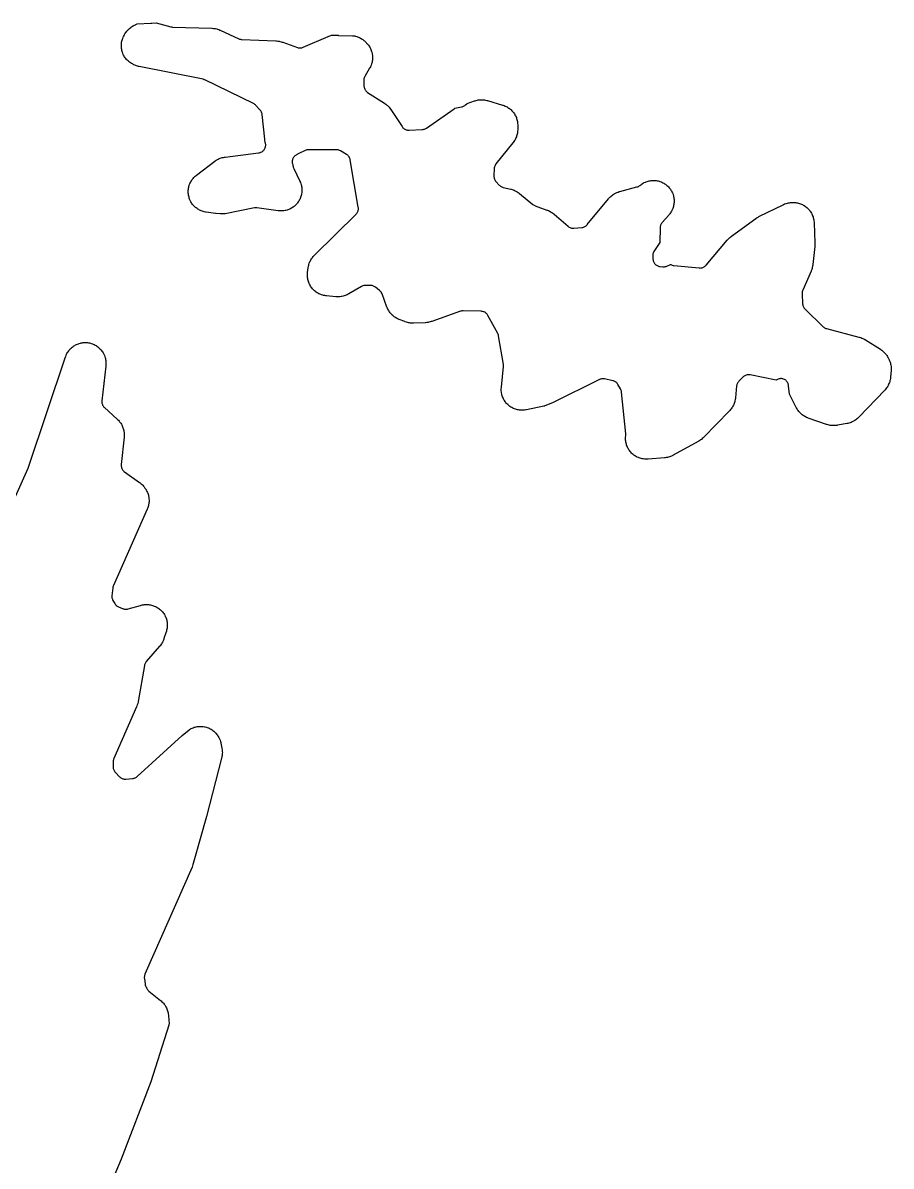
# Model space of a CAD drawing. Header units: millimetres. Extents: x 14 to 182, y 21 to 292.
# Drawn here: x 48.48 to 81.53, y 55.59 to 99.1 of the extents above; entities that cross this region are included whole.
import ezdxf

# ---------------------------------------------------------------- set-up
doc = ezdxf.new("R2010")
doc.units = ezdxf.units.MM
doc.layers.add('CUT', color=7, linetype='CONTINUOUS')

msp = doc.modelspace()

# ---------------------------------------------------------------- linework, layer by layer
at = {"layer": 'CUT'}
msp.add_lwpolyline([(52.7861, 99.0424), (52.837, 99.0624), (53.357, 99.0924), (53.3613, 99.0927), (53.3918, 99.0944), (53.5556, 99.1039), (54.1097, 98.9555), (54.1436, 98.9484), (54.1782, 98.9454), (55.6703, 98.9002), (55.6929, 98.8989), (55.7379, 98.8953), (55.7827, 98.8894), (55.816, 98.8833), (55.8599, 98.873), (55.8924, 98.8636), (55.9351, 98.8489), (55.977, 98.832), (55.9978, 98.8231), (56.7055, 98.4968), (56.7328, 98.4858), (56.7611, 98.4775), (56.79, 98.4721), (56.8193, 98.4695), (58.1157, 98.4186), (58.1389, 98.4171), (58.1851, 98.4129), (58.2311, 98.4063), (58.2652, 98.3996), (58.3102, 98.3883), (58.3546, 98.3747), (58.3766, 98.3674), (58.9284, 98.1666), (58.9556, 98.1582), (58.9835, 98.1523), (59.0118, 98.1492), (59.0402, 98.1487), (59.0686, 98.1509), (59.0967, 98.1558), (59.1241, 98.1634), (59.1507, 98.1735), (60.1015, 98.5873), (60.1215, 98.5955), (60.1618, 98.6107), (60.2028, 98.6241), (60.234, 98.6326), (60.2469, 98.6355), (60.4303, 98.6309), (60.4817, 98.6296), (60.4988, 98.6292), (61.0332, 98.6159), (61.069, 98.6116), (61.1129, 98.6042), (61.1456, 98.5969), (61.1886, 98.5852), (61.2203, 98.5748), (61.2619, 98.5588), (61.2925, 98.5453), (61.3323, 98.5253), (61.3614, 98.5088), (61.399, 98.4849), (61.4263, 98.4657), (61.4614, 98.4382), (61.4867, 98.4163), (61.5189, 98.3855), (61.5495, 98.3532), (61.5645, 98.3366), (61.5948, 98.3012), (61.6083, 98.2846), (61.6346, 98.2509), (61.6592, 98.2159), (61.6764, 98.1889), (61.6976, 98.1517), (61.7121, 98.1232), (61.7297, 98.0842), (61.7414, 98.0544), (61.7552, 98.0139), (61.7641, 97.9831), (61.774, 97.9415), (61.7799, 97.91), (61.7858, 97.8677), (61.7887, 97.8358), (61.7905, 97.7931), (61.7904, 97.761), (61.7881, 97.7183), (61.785, 97.6864), (61.7787, 97.6441), (61.7725, 97.6127), (61.7622, 97.5712), (61.7531, 97.5405), (61.7389, 97.5002), (61.7269, 97.4705), (61.709, 97.4316), (61.6893, 97.3937), (61.6789, 97.375), (61.4949, 97.0591), (61.4816, 97.0334), (61.4708, 97.0065), (61.4626, 96.9787), (61.4571, 96.9502), (61.4545, 96.9213), (61.4546, 96.8924), (61.4649, 96.6956), (61.4677, 96.6674), (61.4732, 96.6396), (61.4813, 96.6124), (61.4919, 96.5861), (61.505, 96.5609), (61.5203, 96.537), (61.5379, 96.5147), (61.5575, 96.4942), (61.5789, 96.4756), (61.602, 96.4592), (62.2409, 96.0475), (62.2603, 96.0343), (62.2984, 96.0068), (62.335, 95.9774), (62.3612, 95.954), (62.3946, 95.9209), (62.4182, 95.8949), (62.4479, 95.8586), (62.4757, 95.8207), (62.4891, 95.8014), (62.9142, 95.1537), (62.9309, 95.1307), (62.9497, 95.1094), (62.9705, 95.0899), (62.993, 95.0725), (63.0171, 95.0573), (63.0425, 95.0445), (63.069, 95.0341), (63.0964, 95.0263), (63.1244, 95.0211), (63.1527, 95.0186), (63.1812, 95.0188), (63.6848, 95.0461), (63.7125, 95.0489), (63.7397, 95.0542), (63.7664, 95.0621), (63.7922, 95.0723), (63.817, 95.085), (63.8405, 95.0998), (64.8949, 95.8372), (64.9127, 95.8491), (64.9259, 95.8574), (65.1754, 95.9035), (65.2033, 95.91), (65.2305, 95.9192), (65.2567, 95.931), (65.2816, 95.9452), (65.3051, 95.9617), (65.3269, 95.9804), (65.3756, 96.0265), (65.3889, 96.0403), (65.6685, 96.1343), (65.6903, 96.141), (65.7341, 96.1533), (65.7785, 96.1634), (65.8122, 96.1693), (65.8574, 96.1748), (65.8914, 96.1772), (65.9369, 96.1782), (65.971, 96.1772), (66.0164, 96.1735), (66.0503, 96.169), (66.0951, 96.1608), (66.1394, 96.1503), (66.1614, 96.1445), (66.738, 95.9766), (66.7593, 95.9698), (66.8015, 95.9552), (66.843, 95.9386), (66.8733, 95.9246), (66.9129, 95.9038), (66.9418, 95.8869), (66.9791, 95.8624), (67.0061, 95.8426), (67.0408, 95.8145), (67.0658, 95.7922), (67.0975, 95.7608), (67.1201, 95.7361), (67.1486, 95.7017), (67.1686, 95.6749), (67.1936, 95.6378), (67.2109, 95.6092), (67.232, 95.5698), (67.2464, 95.5396), (67.2635, 95.4983), (67.2748, 95.4668), (67.2877, 95.4241), (67.2958, 95.3916), (67.3045, 95.3478), (67.3093, 95.3147), (67.3136, 95.2702), (67.3156, 95.2256), (67.3161, 95.2033), (67.3155, 95.0481), (67.3149, 95.0265), (67.3127, 94.9833), (67.3084, 94.9402), (67.3036, 94.9082), (67.2952, 94.8658), (67.2874, 94.8343), (67.2749, 94.7929), (67.2641, 94.7624), (67.2477, 94.7223), (67.234, 94.693), (67.2139, 94.6547), (67.1974, 94.6268), (67.1737, 94.5906), (67.1483, 94.5557), (67.1351, 94.5385), (66.488, 93.7331), (66.4694, 93.7073), (66.4536, 93.6796), (66.4409, 93.6504), (66.4313, 93.62), (66.425, 93.5887), (66.4221, 93.557), (66.4111, 93.2771), (66.4114, 93.2473), (66.4147, 93.2176), (66.4209, 93.1885), (66.4299, 93.1601), (66.4418, 93.1327), (66.4563, 93.1066), (66.4733, 93.0821), (66.4926, 93.0594), (66.6152, 92.9295), (66.6359, 92.9096), (66.6585, 92.8917), (66.6826, 92.876), (66.7082, 92.8628), (66.7349, 92.852), (66.7625, 92.8439), (67.0523, 92.7734), (67.0717, 92.7682), (67.1103, 92.757), (67.1484, 92.744), (67.1764, 92.7331), (67.2132, 92.7168), (67.2401, 92.7033), (67.2753, 92.6838), (67.301, 92.668), (67.3342, 92.6454), (67.3664, 92.6214), (67.3823, 92.609), (67.8954, 92.1893), (67.9162, 92.1738), (67.9381, 92.1601), (67.9612, 92.1484), (67.9852, 92.1387), (68.4302, 91.9811), (68.4499, 91.9736), (68.4891, 91.9576), (68.5274, 91.9398), (68.5555, 91.9251), (68.5921, 91.9038), (68.6186, 91.8865), (68.653, 91.8619), (68.6862, 91.8356), (68.7024, 91.8221), (69.2302, 91.3624), (69.2539, 91.3438), (69.2794, 91.3276), (69.3063, 91.314), (69.3345, 91.3033), (69.3637, 91.2954), (69.3934, 91.2905), (69.4236, 91.2886), (69.4537, 91.2898), (69.7593, 91.3169), (69.7888, 91.321), (69.8178, 91.328), (69.8459, 91.3379), (69.873, 91.3505), (69.8986, 91.3657), (69.9226, 91.3834), (69.9447, 91.4033), (69.9647, 91.4254), (70.7744, 92.4121), (70.7898, 92.4298), (70.8213, 92.4644), (70.8547, 92.4974), (70.8809, 92.5207), (70.9175, 92.55), (70.946, 92.5705), (70.9855, 92.5958), (71.016, 92.6132), (71.0578, 92.6343), (71.09, 92.6485), (71.1338, 92.6651), (71.1784, 92.6794), (71.2009, 92.686), (71.8553, 92.8588), (71.885, 92.8683), (71.9136, 92.8809), (71.9408, 92.8963), (71.9661, 92.9146), (72.0039, 92.9448), (72.0394, 92.9704), (72.0669, 92.9884), (72.1048, 93.0105), (72.134, 93.0256), (72.1738, 93.0439), (72.2043, 93.0562), (72.2458, 93.0705), (72.2773, 93.0797), (72.32, 93.09), (72.3523, 93.0961), (72.3957, 93.1021), (72.4285, 93.105), (72.4723, 93.1068), (72.5051, 93.1065), (72.5489, 93.104), (72.5816, 93.1006), (72.625, 93.0938), (72.6571, 93.0872), (72.6996, 93.0762), (72.731, 93.0665), (72.7722, 93.0515), (72.8025, 93.0387), (72.842, 93.0198), (72.8709, 93.0041), (72.9085, 92.9814), (72.9357, 92.963), (72.9708, 92.9367), (72.9961, 92.9158), (73.0285, 92.8862), (73.0517, 92.8629), (73.0811, 92.8303), (73.1019, 92.8049), (73.1279, 92.7696), (73.1461, 92.7422), (73.1686, 92.7046), (73.1841, 92.6756), (73.2028, 92.6359), (73.2153, 92.6055), (73.2301, 92.5642), (73.2396, 92.5328), (73.2503, 92.4902), (73.2568, 92.458), (73.2632, 92.4146), (73.2665, 92.3819), (73.2687, 92.3381), (73.2688, 92.3053), (73.2667, 92.2614), (73.2636, 92.2287), (73.2573, 92.1853), (73.251, 92.1531), (73.2405, 92.1105), (73.2311, 92.079), (73.2165, 92.0376), (73.204, 92.0072), (73.1855, 91.9675), (73.1701, 91.9384), (73.1478, 91.9007), (73.1297, 91.8732), (73.1038, 91.8379), (73.0762, 91.8038), (73.0619, 91.7871), (72.8138, 91.5095), (72.795, 91.4862), (72.7786, 91.4612), (72.7648, 91.4347), (72.7537, 91.4069), (72.7454, 91.3781), (72.74, 91.3487), (72.7376, 91.3189), (72.7198, 90.7497), (72.5007, 90.3981), (72.4856, 90.3709), (72.4735, 90.3423), (72.4643, 90.3126), (72.4583, 90.282), (72.4555, 90.2511), (72.4559, 90.22), (72.463, 90.1103), (72.4665, 90.08), (72.4731, 90.0503), (72.4826, 90.0214), (72.495, 89.9937), (72.5102, 89.9673), (72.5279, 89.9426), (72.5481, 89.9198), (72.5705, 89.8991), (72.5948, 89.8809), (72.6209, 89.8652), (72.6484, 89.8522), (72.6771, 89.8421), (72.7067, 89.8349), (72.7368, 89.8308), (72.8444, 89.8216), (72.8739, 89.8206), (72.9035, 89.8224), (72.9327, 89.8272), (72.9613, 89.8348), (72.989, 89.8452), (73.1367, 89.9091), (73.1476, 89.9027), (73.1735, 89.8908), (73.2003, 89.8815), (73.2279, 89.8747), (73.256, 89.8705), (74.2234, 89.7745), (74.2524, 89.773), (74.2814, 89.7743), (74.3102, 89.7785), (74.3384, 89.7854), (74.3658, 89.795), (74.3921, 89.8072), (74.4172, 89.8219), (74.4407, 89.8389), (74.4624, 89.8581), (74.4822, 89.8794), (75.2907, 90.8364), (75.3087, 90.8565), (75.3459, 90.8955), (75.3853, 90.9322), (75.4268, 90.9664), (75.4482, 90.983), (76.3793, 91.6613), (76.3954, 91.6725), (76.4281, 91.6942), (76.4617, 91.7145), (76.4961, 91.7333), (76.5136, 91.7423), (77.4151, 92.1835), (77.4348, 92.1926), (77.4747, 92.2098), (77.5154, 92.225), (77.5463, 92.235), (77.5883, 92.2462), (77.6201, 92.2531), (77.6629, 92.2603), (77.6952, 92.2641), (77.7385, 92.2671), (77.7819, 92.268), (77.8036, 92.2679), (77.8168, 92.2675), (77.8394, 92.2663), (77.8843, 92.2628), (77.929, 92.2571), (77.9623, 92.2511), (78.0063, 92.2409), (78.0387, 92.2316), (78.0814, 92.217), (78.1128, 92.2045), (78.1539, 92.1858), (78.1839, 92.1702), (78.2228, 92.1474), (78.2511, 92.1289), (78.2875, 92.1024), (78.3138, 92.0811), (78.3475, 92.0511), (78.3715, 92.0273), (78.4019, 91.994), (78.4235, 91.968), (78.4504, 91.9318), (78.4692, 91.9037), (78.4924, 91.865), (78.5083, 91.8352), (78.5275, 91.7944), (78.5404, 91.7631), (78.5554, 91.7206), (78.565, 91.6882), (78.5757, 91.6444), (78.582, 91.6112), (78.5883, 91.5665), (78.5923, 91.5216), (78.5937, 91.4991), (78.6231, 90.7367), (78.6232, 90.7046), (78.6206, 90.6247), (78.6184, 90.5928), (78.5469, 89.9066), (78.5439, 89.8836), (78.5368, 89.838), (78.5273, 89.7928), (78.5184, 89.7593), (78.5044, 89.7153), (78.4881, 89.6721), (78.4794, 89.6507), (78.1627, 88.9263), (78.1526, 88.9), (78.1451, 88.8728), (78.1401, 88.8451), (78.1377, 88.817), (78.138, 88.7889), (78.16, 88.4059), (78.1629, 88.3782), (78.1684, 88.3508), (78.1764, 88.3241), (78.1868, 88.2983), (78.1995, 88.2735), (78.2146, 88.25), (78.2317, 88.228), (78.2508, 88.2077), (78.9402, 87.5397), (78.9635, 87.5194), (78.9887, 87.5016), (79.0157, 87.4864), (79.044, 87.4742), (79.0735, 87.4649), (80.3046, 87.1449), (80.3269, 87.1385), (80.3709, 87.1246), (80.4142, 87.1084), (80.446, 87.0947), (80.4874, 87.0742), (80.5277, 87.0516), (80.5476, 87.0397), (81.1194, 86.6791), (81.1365, 86.6678), (81.1701, 86.6444), (81.2026, 86.6195), (81.2261, 86.5998), (81.2562, 86.572), (81.2778, 86.5502), (81.3053, 86.5198), (81.3248, 86.4961), (81.3494, 86.4633), (81.3667, 86.438), (81.3882, 86.4031), (81.4081, 86.3673), (81.4176, 86.3492), (81.4409, 86.3023), (81.4511, 86.2803), (81.4703, 86.2359), (81.4871, 86.1904), (81.4979, 86.1557), (81.5097, 86.1087), (81.5166, 86.0731), (81.5233, 86.0251), (81.5264, 85.9889), (81.5278, 85.9405), (81.5267, 85.8921), (81.5255, 85.8679), (81.507, 85.6287), (81.5048, 85.6067), (81.4992, 85.5631), (81.4915, 85.5197), (81.4842, 85.4875), (81.4723, 85.4451), (81.4619, 85.4138), (81.4459, 85.3727), (81.4324, 85.3426), (81.4125, 85.3033), (81.3962, 85.2746), (81.3725, 85.2374), (81.3535, 85.2105), (81.3263, 85.1758), (81.2974, 85.1425), (81.2826, 85.1262), (80.2987, 84.0971), (80.2822, 84.0806), (80.2482, 84.0486), (80.2127, 84.0184), (80.1849, 83.9972), (80.1464, 83.9709), (80.1166, 83.9526), (80.0756, 83.9304), (80.044, 83.9154), (80.0009, 83.8975), (79.968, 83.8858), (79.9232, 83.8725), (79.8779, 83.8616), (79.8551, 83.8567), (79.4905, 83.7883), (79.4673, 83.7846), (79.4207, 83.7783), (79.3739, 83.7746), (79.3387, 83.7735), (79.2917, 83.7747), (79.2566, 83.7773), (79.2099, 83.7833), (79.1753, 83.7897), (79.1296, 83.8005), (79.0845, 83.8137), (79.0621, 83.8209), (78.3732, 84.0625), (78.3529, 84.0702), (78.3128, 84.0865), (78.2734, 84.1047), (78.2446, 84.1197), (78.2072, 84.1417), (78.18, 84.1594), (78.1449, 84.1849), (78.1195, 84.2052), (78.087, 84.2339), (78.0637, 84.2565), (78.0341, 84.2882), (78.0131, 84.313), (77.9867, 84.3474), (77.9682, 84.3741), (77.9452, 84.4108), (77.924, 84.4487), (77.9139, 84.4678), (77.6597, 84.9781), (77.6272, 85.2941), (77.6227, 85.3237), (77.6152, 85.3527), (77.6049, 85.3808), (77.5918, 85.4078), (77.5761, 85.4333), (77.5579, 85.4571), (77.5374, 85.479), (77.5149, 85.4987), (77.4905, 85.5161), (77.4645, 85.531), (77.4371, 85.5432), (77.4087, 85.5526), (77.3794, 85.5591), (77.3497, 85.5627), (77.3197, 85.5633), (77.2899, 85.5609), (77.2604, 85.5555), (77.2316, 85.5472), (77.2038, 85.5361), (77.1772, 85.5223), (77.1475, 85.5049), (76.1599, 85.7041), (76.1309, 85.7085), (76.1016, 85.71), (76.0722, 85.7087), (76.0432, 85.7045), (76.0146, 85.6975), (75.987, 85.6877), (75.9603, 85.6753), (75.9351, 85.6603), (75.9114, 85.6429), (75.8896, 85.6233), (75.7327, 85.468), (75.7126, 85.4461), (75.6948, 85.4222), (75.6794, 85.3967), (75.6666, 85.3697), (75.6566, 85.3417), (75.6494, 85.3128), (75.6451, 85.2833), (75.6019, 84.8303), (75.5993, 84.8086), (75.5931, 84.7656), (75.5848, 84.7229), (75.5771, 84.6912), (75.5647, 84.6495), (75.5539, 84.6187), (75.5376, 84.5784), (75.5239, 84.5488), (75.5037, 84.5103), (75.4872, 84.4822), (75.4634, 84.4457), (75.4443, 84.4194), (75.4171, 84.3854), (75.3883, 84.3528), (75.3735, 84.3369), (74.3872, 83.3242), (74.3713, 83.3087), (74.3388, 83.2785), (74.3048, 83.2499), (74.2783, 83.2297), (74.2417, 83.2046), (74.2039, 83.1813), (74.1847, 83.1701), (73.2375, 82.6498), (73.2163, 82.6389), (73.1735, 82.6183), (73.1296, 82.5999), (73.096, 82.5879), (73.0505, 82.5743), (73.0158, 82.5659), (72.969, 82.5571), (72.9219, 82.5509), (72.8982, 82.5483), (72.2804, 82.4994), (72.258, 82.4982), (72.2132, 82.4969), (72.1684, 82.4978), (72.1349, 82.5002), (72.0904, 82.5056), (72.0573, 82.5113), (72.0135, 82.5211), (71.9811, 82.53), (71.9386, 82.5441), (71.9072, 82.5563), (71.8663, 82.5745), (71.8363, 82.5897), (71.7974, 82.612), (71.7691, 82.6301), (71.7326, 82.6561), (71.7062, 82.6769), (71.6725, 82.7064), (71.6483, 82.7298), (71.6177, 82.7625), (71.596, 82.7881), (71.5687, 82.8238), (71.5497, 82.8514), (71.5261, 82.8896), (71.5099, 82.919), (71.4903, 82.9593), (71.4771, 82.9902), (71.4616, 83.0323), (71.4515, 83.0643), (71.4403, 83.1077), (71.4335, 83.1406), (71.4266, 83.1849), (71.4231, 83.2183), (71.4206, 83.2631), (71.4205, 83.2967), (71.4225, 83.3415), (71.4267, 83.3861), (71.4274, 83.3918), (71.4296, 83.4249), (71.4281, 83.458), (71.2664, 85.0538), (71.2616, 85.085), (71.2535, 85.1156), (71.2422, 85.1451), (71.2279, 85.1733), (71.1309, 85.3417), (71.1159, 85.3652), (71.0987, 85.3872), (71.0796, 85.4076), (71.0586, 85.426), (71.036, 85.4424), (71.012, 85.4567), (70.9868, 85.4687), (70.9606, 85.4783), (70.9336, 85.4854), (70.625, 85.5513), (70.5967, 85.5559), (70.5681, 85.5578), (70.5395, 85.557), (70.511, 85.5534), (70.483, 85.5472), (70.4558, 85.5383), (70.4295, 85.5268), (68.6371, 84.6412), (68.3525, 84.5222), (68.33, 84.5166), (68.311, 84.5123), (67.6442, 84.3778), (67.6223, 84.374), (67.5784, 84.3674), (67.5342, 84.3629), (67.501, 84.3612), (67.4566, 84.3612), (67.4234, 84.3628), (67.3792, 84.3671), (67.3463, 84.3719), (67.3027, 84.3806), (67.2704, 84.3887), (67.2279, 84.4016), (67.1966, 84.4128), (67.1556, 84.4298), (67.1256, 84.4441), (67.0864, 84.465), (67.0579, 84.4822), (67.021, 84.5069), (66.9944, 84.5268), (66.9601, 84.5551), (66.9355, 84.5775), (66.9042, 84.609), (66.8819, 84.6337), (66.8539, 84.6681), (66.8342, 84.6949), (66.8097, 84.732), (66.7927, 84.7606), (66.7719, 84.7998), (66.7579, 84.83), (66.7411, 84.8711), (66.7301, 84.9025), (66.7174, 84.945), (66.7095, 84.9774), (66.7012, 85.021), (66.6965, 85.0539), (66.6924, 85.0981), (66.6911, 85.1314), (66.6914, 85.1758), (66.6939, 85.2201), (66.6957, 85.2422), (66.7787, 86.0197), (66.7804, 86.0471), (66.7795, 86.0746), (66.7762, 86.1018), (66.5908, 87.1908), (66.5833, 87.2235), (66.5723, 87.2552), (66.5577, 87.2854), (66.1796, 87.9704), (66.1648, 87.9945), (66.1477, 88.0171), (66.1286, 88.038), (66.1076, 88.057), (66.0849, 88.074), (66.0608, 88.0887), (66.0353, 88.1011), (66.0088, 88.111), (65.9814, 88.1184), (65.9535, 88.1232), (65.9253, 88.1253), (65.2419, 88.1442), (65.2142, 88.1437), (65.1866, 88.1406), (65.1594, 88.135), (65.1328, 88.1269), (64.0491, 87.7402), (64.0272, 87.733), (63.983, 87.7197), (63.9381, 87.7088), (63.9041, 87.7023), (63.8583, 87.696), (63.8123, 87.692), (63.7892, 87.6906), (63.3527, 87.6755), (63.3296, 87.6753), (63.2835, 87.6761), (63.2374, 87.6792), (63.203, 87.6834), (63.1575, 87.6912), (63.1238, 87.6988), (63.0793, 87.7113), (63.0356, 87.726), (63.0139, 87.734), (62.8013, 87.818), (62.7821, 87.8261), (62.744, 87.8432), (62.7067, 87.8621), (62.6795, 87.8775), (62.6441, 87.8998), (62.6184, 87.9177), (62.5853, 87.9432), (62.5614, 87.9634), (62.5307, 87.9918), (62.5088, 88.0141), (62.4809, 88.0453), (62.4612, 88.0695), (62.4363, 88.1031), (62.4189, 88.1291), (62.3972, 88.1649), (62.3823, 88.1924), (62.3641, 88.23), (62.3476, 88.2684), (62.3398, 88.2878), (62.1514, 88.7908), (62.1386, 88.8202), (62.1226, 88.8481), (62.1038, 88.8741), (62.0824, 88.898), (62.0584, 88.9194), (61.9045, 89.0432), (61.8811, 89.0602), (61.8561, 89.0749), (61.8299, 89.0871), (61.8025, 89.0968), (61.7744, 89.1037), (61.7458, 89.1079), (61.7169, 89.1093), (61.5184, 89.1096), (61.4866, 89.1079), (61.4552, 89.1029), (61.4245, 89.0946), (61.3949, 89.0831), (61.3666, 89.0686), (60.8874, 88.7885), (60.8671, 88.7772), (60.8258, 88.7559), (60.7834, 88.7367), (60.751, 88.724), (60.7068, 88.7092), (60.6733, 88.6999), (60.6279, 88.6898), (60.5935, 88.6841), (60.5473, 88.6787), (60.5125, 88.6765), (60.466, 88.6759), (60.4196, 88.6778), (60.3964, 88.6793), (60.0395, 88.7121), (60.0172, 88.7147), (59.9727, 88.7211), (59.9286, 88.7296), (59.8959, 88.7377), (59.8528, 88.7506), (59.8211, 88.7619), (59.7795, 88.779), (59.7491, 88.7934), (59.7095, 88.8146), (59.6806, 88.832), (59.6433, 88.857), (59.6163, 88.8772), (59.5817, 88.9058), (59.5568, 88.9286), (59.5252, 88.9605), (59.5028, 88.9856), (59.4746, 89.0206), (59.4547, 89.0478), (59.4301, 89.0854), (59.4131, 89.1145), (59.3923, 89.1543), (59.3783, 89.1849), (59.3617, 89.2267), (59.3508, 89.2585), (59.3383, 89.3017), (59.3307, 89.3345), (59.3226, 89.3788), (59.3183, 89.4121), (59.3147, 89.4569), (59.3137, 89.4906), (59.3146, 89.5355), (59.3177, 89.5804), (59.3198, 89.6027), (59.3406, 89.7751), (59.3437, 89.7965), (59.3509, 89.839), (59.3602, 89.8812), (59.3686, 89.9124), (59.3819, 89.9535), (59.3933, 89.9838), (59.4104, 90.0234), (59.4246, 90.0525), (59.4455, 90.0903), (59.4624, 90.1178), (59.4868, 90.1535), (59.5063, 90.1792), (59.534, 90.2124), (59.5632, 90.2441), (59.5782, 90.2597), (61.1644, 91.8253), (61.1839, 91.8464), (61.2012, 91.8694), (61.2163, 91.8939), (61.229, 91.9197), (61.2391, 91.9466), (61.2467, 91.9744), (61.2515, 92.0027), (61.2536, 92.0314), (61.2529, 92.0602), (61.2495, 92.0887), (60.9454, 93.8897), (60.9391, 93.9183), (60.9301, 93.9462), (60.9183, 93.9731), (60.904, 93.9987), (60.8873, 94.0228), (60.8682, 94.0452), (60.8471, 94.0655), (60.8241, 94.0838), (60.7994, 94.0996), (60.5653, 94.2346), (60.5373, 94.2489), (60.5079, 94.2601), (60.4775, 94.2682), (60.4464, 94.2731), (60.415, 94.2747), (59.3557, 94.2729), (59.3234, 94.2711), (59.2915, 94.2658), (59.2604, 94.2571), (59.2303, 94.2452), (58.9558, 94.1182), (58.9353, 94.1077), (58.9192, 94.0979), (58.8974, 94.0842), (58.8795, 94.0736), (58.8548, 94.057), (58.8317, 94.0381), (58.8107, 94.017), (58.7918, 93.994), (58.7754, 93.9691), (58.7615, 93.9428), (58.7502, 93.9152), (58.7418, 93.8866), (58.7362, 93.8573), (58.7336, 93.8277), (58.7339, 93.7979), (58.7372, 93.7682), (58.7434, 93.7391), (58.751, 93.7104), (58.7601, 93.6675), (58.764, 93.6436), (58.77, 93.6157), (58.7785, 93.5885), (58.7896, 93.5622), (59.0189, 93.0838), (59.028, 93.0637), (59.045, 93.0232), (59.0601, 92.9819), (59.0698, 92.9504), (59.0807, 92.9078), (59.0874, 92.8756), (59.0941, 92.8321), (59.0975, 92.7993), (59.1, 92.7554), (59.1002, 92.7225), (59.0984, 92.6786), (59.0954, 92.6458), (59.0893, 92.6022), (59.0831, 92.5699), (59.0728, 92.5271), (59.0635, 92.4955), (59.049, 92.454), (59.0367, 92.4235), (59.0182, 92.3835), (59.003, 92.3544), (58.9807, 92.3164), (58.9627, 92.2889), (58.9368, 92.2533), (58.9162, 92.2276), (58.887, 92.1948), (58.8639, 92.1712), (58.8316, 92.1414), (58.8064, 92.1202), (58.7714, 92.0936), (58.7442, 92.075), (58.7067, 92.052), (58.6779, 92.0361), (58.6383, 92.0169), (58.6081, 92.0039), (58.5668, 91.9886), (58.5354, 91.9786), (58.4929, 91.9674), (58.4607, 91.9606), (58.4173, 91.9536), (58.3845, 91.9499), (58.3407, 91.9472), (58.3077, 91.9467), (58.2638, 91.9483), (58.22, 91.952), (58.1981, 91.9544), (57.3922, 92.0623), (57.3596, 92.0649), (57.3269, 92.0639), (57.2945, 92.0593), (56.1802, 91.8402), (56.0523, 91.8409), (55.9909, 91.8412), (55.8423, 91.8421), (55.8182, 91.8422), (55.4533, 91.899), (55.4317, 91.9029), (55.3888, 91.9117), (55.3463, 91.9226), (55.3149, 91.9324), (55.2737, 91.9474), (55.2435, 91.9601), (55.2039, 91.979), (55.175, 91.9947), (55.1375, 92.0174), (55.1103, 92.0357), (55.0752, 92.062), (55.0498, 92.0829), (55.0174, 92.1124), (54.9943, 92.1357), (54.9649, 92.1682), (54.9441, 92.1937), (54.9181, 92.2289), (54.8998, 92.2563), (54.8773, 92.2939), (54.8619, 92.3229), (54.8431, 92.3625), (54.8305, 92.3928), (54.8157, 92.4341), (54.8062, 92.4655), (54.7955, 92.508), (54.789, 92.5402), (54.7825, 92.5836), (54.7792, 92.6163), (54.7769, 92.6601), (54.7769, 92.6929), (54.7789, 92.7367), (54.782, 92.7694), (54.7882, 92.8128), (54.7945, 92.845), (54.8049, 92.8876), (54.8143, 92.9191), (54.8289, 92.9605), (54.8413, 92.9909), (54.8598, 93.0306), (54.8751, 93.0597), (54.8973, 93.0974), (54.9154, 93.1249), (54.9413, 93.1603), (54.9619, 93.1858), (54.9911, 93.2186), (55.0141, 93.242), (55.0463, 93.2717), (55.0799, 93.2998), (55.0971, 93.3135), (55.7852, 93.834), (55.8045, 93.8478), (55.8435, 93.8743), (55.884, 93.8986), (55.9152, 93.9153), (55.958, 93.9353), (55.9907, 93.9486), (56.0354, 93.964), (56.0694, 93.9738), (56.1154, 93.9844), (56.1619, 93.9927), (56.1852, 93.9962), (57.4538, 94.1524), (57.4846, 94.1579), (57.5146, 94.1665), (57.5437, 94.1782), (57.5713, 94.1929), (57.5778, 94.1967), (57.6024, 94.2132), (57.6252, 94.2319), (57.6461, 94.2528), (57.6648, 94.2757), (57.6812, 94.3003), (57.6951, 94.3264), (57.7063, 94.3537), (57.7148, 94.382), (57.7205, 94.411), (57.7233, 94.4405), (57.7232, 94.47), (57.7201, 94.4994), (57.7142, 94.5284), (57.7045, 94.5667), (57.6957, 94.6098), (57.689, 94.6532), (57.6862, 94.6751), (57.5889, 95.6119), (57.584, 95.6427), (57.5761, 95.6727), (57.565, 95.7018), (57.551, 95.7296), (57.5342, 95.7558), (57.5148, 95.7801), (57.354, 95.9612), (57.3335, 95.9822), (57.3109, 96.0011), (57.2866, 96.0177), (57.2608, 96.0318), (55.4115, 96.9304), (55.3882, 96.9405), (55.3641, 96.9487), (55.3394, 96.9547), (52.9082, 97.4425), (52.8883, 97.447), (52.8486, 97.4569), (52.8094, 97.4685), (52.7805, 97.4786), (52.7425, 97.4937), (52.7052, 97.5106), (52.6868, 97.5195), (52.6699, 97.5281), (52.6502, 97.5387), (52.6114, 97.561), (52.5738, 97.5851), (52.5466, 97.6045), (52.5115, 97.6323), (52.4863, 97.6543), (52.4542, 97.6854), (52.4313, 97.7098), (52.4025, 97.744), (52.3821, 97.7706), (52.3568, 97.8074), (52.3392, 97.8358), (52.3176, 97.875), (52.3029, 97.9051), (52.2853, 97.9462), (52.2737, 97.9776), (52.2603, 98.0202), (52.2518, 98.0526), (52.2427, 98.0963), (52.2375, 98.1294), (52.2328, 98.1738), (52.2309, 98.2073), (52.2306, 98.252), (52.232, 98.2854), (52.2361, 98.3299), (52.2409, 98.3631), (52.2494, 98.4069), (52.2574, 98.4394), (52.2703, 98.4822), (52.2815, 98.5138), (52.2985, 98.5551), (52.3128, 98.5854), (52.3338, 98.6248), (52.3567, 98.6632), (52.3687, 98.682), (52.4034, 98.7339), (52.4165, 98.7524), (52.4436, 98.7888), (52.4725, 98.8239), (52.4955, 98.849), (52.5278, 98.8809), (52.5531, 98.9035), (52.5885, 98.932), (52.616, 98.952), (52.6541, 98.9768), (52.6835, 98.9939), (52.7239, 99.0148), (52.7652, 99.0335)], close=True, dxfattribs=at)
msp.add_lwpolyline([(47.4946, 79.5126), (48.6813, 82.1528), (48.6871, 82.1665), (48.6945, 82.1854), (48.6996, 82.1993), (50.1048, 86.3895), (50.1124, 86.4103), (50.1285, 86.4516), (50.1466, 86.492), (50.1617, 86.5215), (50.1838, 86.56), (50.2017, 86.5879), (50.2274, 86.624), (50.2479, 86.6501), (50.2771, 86.6834), (50.3001, 86.7073), (50.3324, 86.7377), (50.3577, 86.7592), (50.3928, 86.7862), (50.42, 86.8052), (50.4576, 86.8286), (50.4866, 86.8448), (50.5263, 86.8644), (50.5568, 86.8776), (50.5982, 86.8932), (50.6298, 86.9034), (50.6726, 86.9149), (50.7051, 86.9219), (50.7488, 86.9291), (50.7817, 86.9329), (50.826, 86.9358), (50.8591, 86.9363), (50.9034, 86.9348), (50.9365, 86.9321), (50.9804, 86.9262), (51.0131, 86.9203), (51.0562, 86.9101), (51.0881, 86.901), (51.13, 86.8867), (51.1609, 86.8744), (51.2012, 86.856), (51.2307, 86.8408), (51.269, 86.8185), (51.2968, 86.8005), (51.3328, 86.7746), (51.3587, 86.7539), (51.3919, 86.7245), (51.4157, 86.7014), (51.4459, 86.6689), (51.4673, 86.6436), (51.4941, 86.6083), (51.5129, 86.5809), (51.5361, 86.5432), (51.5521, 86.5141), (51.5715, 86.4743), (51.5865, 86.4394), (51.6015, 86.399), (51.6123, 86.3653), (51.6231, 86.3247), (51.6298, 86.294), (51.6369, 86.2526), (51.6407, 86.2213), (51.6438, 86.1794), (51.6447, 86.148), (51.6439, 86.1059), (51.6412, 86.064), (51.6393, 86.0431), (51.4903, 84.7172), (51.4885, 84.6888), (51.4893, 84.6605), (51.4929, 84.6323), (51.499, 84.6046), (51.5078, 84.5776), (51.5191, 84.5515), (51.5328, 84.5267), (51.5488, 84.5032), (51.5669, 84.4814), (51.587, 84.4613), (52.0719, 84.0221), (52.0872, 84.0076), (52.117, 83.9779), (52.1454, 83.9469), (52.1656, 83.9226), (52.191, 83.8891), (52.2088, 83.863), (52.231, 83.8272), (52.2463, 83.7997), (52.265, 83.7619), (52.2777, 83.7331), (52.2928, 83.6938), (52.3027, 83.6638), (52.3141, 83.6233), (52.3211, 83.5925), (52.3287, 83.5511), (52.3328, 83.5199), (52.3364, 83.4779), (52.3377, 83.4464), (52.3374, 83.4043), (52.3351, 83.3623), (52.3334, 83.3413), (52.2266, 82.2898), (52.225, 82.2611), (52.2262, 82.2323), (52.2302, 82.2039), (52.2369, 82.1759), (52.2462, 82.1487), (52.2581, 82.1225), (52.2724, 82.0976), (52.2891, 82.0741), (52.3079, 82.0524), (52.3287, 82.0326), (52.3513, 82.0148), (52.9248, 81.6077), (52.9444, 81.593), (52.9827, 81.5625), (53.0193, 81.53), (53.0454, 81.5042), (53.0783, 81.4678), (53.1014, 81.4394), (53.1301, 81.3997), (53.1566, 81.3585), (53.1693, 81.3376), (53.1772, 81.3238), (53.1871, 81.3053), (53.2062, 81.2678), (53.2235, 81.2295), (53.2351, 81.2003), (53.2488, 81.1605), (53.2576, 81.1303), (53.2675, 81.0895), (53.2734, 81.0586), (53.2795, 81.017), (53.2825, 80.9856), (53.2847, 80.9437), (53.2848, 80.9122), (53.283, 80.8702), (53.2802, 80.8389), (53.2745, 80.7972), (53.2687, 80.7663), (53.2592, 80.7254), (53.2506, 80.6951), (53.2373, 80.6552), (53.2221, 80.6161), (53.214, 80.5966), (51.9274, 77.6884), (51.9165, 77.6597), (51.9085, 77.63), (51.9036, 77.5997), (51.8709, 77.3018), (51.8691, 77.2739), (51.87, 77.2461), (51.8734, 77.2184), (51.8794, 77.1911), (51.8878, 77.1646), (51.8988, 77.1389), (51.912, 77.1144), (51.9803, 77.0009), (51.9954, 76.9782), (52.0126, 76.9569), (52.0316, 76.9373), (52.0523, 76.9194), (52.0746, 76.9036), (52.0982, 76.8898), (52.123, 76.8782), (52.2949, 76.8074), (52.322, 76.7977), (52.3499, 76.7907), (52.3783, 76.7863), (52.4071, 76.7848), (52.4358, 76.7859), (52.4643, 76.7899), (52.4923, 76.7965), (52.9636, 76.9324), (52.9851, 76.938), (53.0283, 76.9482), (53.0719, 76.9562), (53.1049, 76.9606), (53.1491, 76.9643), (53.1824, 76.9655), (53.2267, 76.9648), (53.2599, 76.9626), (53.304, 76.9576), (53.3368, 76.9522), (53.3802, 76.9428), (53.4123, 76.9342), (53.4546, 76.9206), (53.4857, 76.9089), (53.5264, 76.8912), (53.5562, 76.8764), (53.595, 76.8548), (53.6232, 76.8372), (53.6596, 76.8119), (53.686, 76.7916), (53.7197, 76.7627), (53.7439, 76.7399), (53.7747, 76.708), (53.7965, 76.6829), (53.824, 76.648), (53.8433, 76.6209), (53.8672, 76.5835), (53.8837, 76.5546), (53.9038, 76.5151), (53.9173, 76.4847), (53.9334, 76.4433), (53.9439, 76.4118), (53.9559, 76.369), (53.9632, 76.3366), (53.9709, 76.2929), (53.975, 76.2599), (53.9784, 76.2156), (53.9792, 76.1824), (53.9782, 76.138), (53.9757, 76.1049), (53.9703, 76.0608), (53.9646, 76.028), (53.9549, 75.9847), (53.9431, 75.942), (53.9366, 75.9207), (53.8523, 75.6661), (53.8448, 75.6452), (53.8287, 75.6037), (53.8106, 75.5631), (53.7956, 75.5333), (53.7736, 75.4947), (53.7557, 75.4666), (53.73, 75.4303), (53.7025, 75.3953), (53.6883, 75.3781), (53.1801, 74.7933), (53.1633, 74.772), (53.1484, 74.7493), (53.1356, 74.7254), (53.1251, 74.7004), (53.1169, 74.6745), (53.111, 74.648), (52.8721, 73.2761), (52.8666, 73.2493), (52.8541, 73.1963), (52.8383, 73.1441), (52.8194, 73.093), (52.8091, 73.0677), (51.9457, 71.1081), (51.9349, 71.0796), (51.927, 71.0503), (51.9221, 71.0202), (51.9203, 70.9899), (51.9184, 70.7844), (51.9195, 70.7551), (51.9236, 70.726), (51.9304, 70.6974), (51.94, 70.6696), (51.9523, 70.643), (51.9672, 70.6176), (51.9844, 70.5938), (52.0039, 70.5718), (52.1628, 70.4094), (52.1843, 70.3895), (52.2077, 70.3717), (52.2328, 70.3563), (52.2592, 70.3434), (52.2867, 70.3332), (52.3151, 70.3257), (52.3441, 70.321), (52.3734, 70.3192), (52.4028, 70.3203), (52.6547, 70.3418), (52.6823, 70.3455), (52.7095, 70.3517), (52.736, 70.3604), (52.7615, 70.3715), (52.786, 70.385), (52.809, 70.4007), (52.8305, 70.4184), (54.5491, 71.9756), (54.8154, 72.2018), (54.8218, 72.2061), (54.8605, 72.229), (54.8903, 72.2448), (54.931, 72.2638), (54.9622, 72.2765), (55.0047, 72.2913), (55.037, 72.3008), (55.0807, 72.3113), (55.1138, 72.3176), (55.1583, 72.3237), (55.1919, 72.3266), (55.2368, 72.3282), (55.2705, 72.3278), (55.3154, 72.3249), (55.3489, 72.3211), (55.3932, 72.3137), (55.4261, 72.3066), (55.4695, 72.2949), (55.5016, 72.2845), (55.5436, 72.2685), (55.5745, 72.255), (55.6147, 72.2349), (55.644, 72.2183), (55.682, 72.1943), (55.7096, 72.1749), (55.745, 72.1472), (55.7704, 72.1251), (55.8029, 72.0941), (55.8261, 72.0696), (55.8553, 72.0354), (55.8759, 72.0087), (55.9015, 71.9718), (55.9193, 71.9432), (55.9412, 71.9039), (55.956, 71.8737), (55.9739, 71.8324), (55.9856, 71.8008), (55.9992, 71.758), (56.0107, 71.7145), (56.0159, 71.6926), (56.056, 71.5018), (56.0598, 71.4814), (56.0664, 71.4405), (56.0712, 71.3993), (56.0734, 71.3683), (56.0743, 71.3269), (56.0736, 71.2958), (56.0707, 71.2545), (56.0671, 71.2236), (56.0605, 71.1827), (56.0519, 71.1421), (56.0472, 71.1219), (55.4722, 68.9031), (55.0163, 67.2825), (54.966, 67.1037), (54.9553, 67.0657), (54.9296, 66.9744), (53.1285, 62.8931), (53.1186, 62.8674), (53.111, 62.841), (53.1059, 62.8139), (53.1033, 62.7865), (53.1033, 62.7589), (53.1057, 62.7315), (53.1351, 62.5159), (53.1408, 62.4858), (53.1495, 62.4563), (53.1612, 62.428), (53.1758, 62.401), (53.1816, 62.3923), (53.189, 62.372), (53.2017, 62.3452), (53.2171, 62.3198), (53.2349, 62.2961), (53.255, 62.2743), (53.2771, 62.2545), (53.7242, 61.8928), (53.7419, 61.8777), (53.7765, 61.8467), (53.8094, 61.8139), (53.8328, 61.788), (53.8622, 61.752), (53.8828, 61.7239), (53.9083, 61.685), (53.9258, 61.655), (53.9472, 61.6137), (53.9616, 61.5819), (53.9785, 61.5387), (53.9895, 61.5056), (54.002, 61.4608), (54.0095, 61.4268), (54.0172, 61.381), (54.0226, 61.3348), (54.0247, 61.3116), (54.0445, 61.0005), (54.0388, 60.9785), (54.0325, 60.9567), (53.3547, 58.7968), (52.2177, 55.8612), (51.1425, 53.2916)], dxfattribs=at)

doc.saveas('drawing.dxf')
